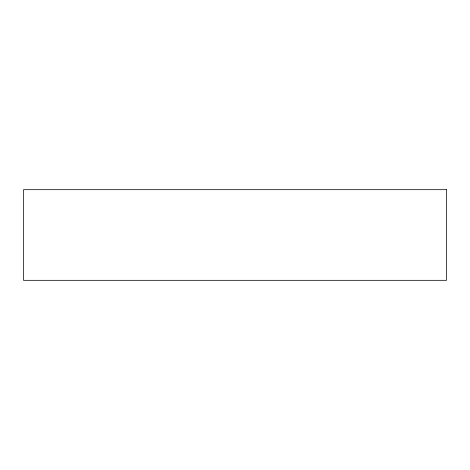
<?xml version="1.0" encoding="UTF-8"?>
<svg xmlns="http://www.w3.org/2000/svg" width="470" height="470" viewBox="0 0 470 470"><rect width="100%" height="100%" fill="white"/><g stroke="black" fill="none" stroke-linecap="round" stroke-linejoin="round"><path stroke-width="0.7" d="M446.5 189.68L23.5 189.68L23.5 280.32L446.5 280.32L446.5 189.68"/></g></svg>
